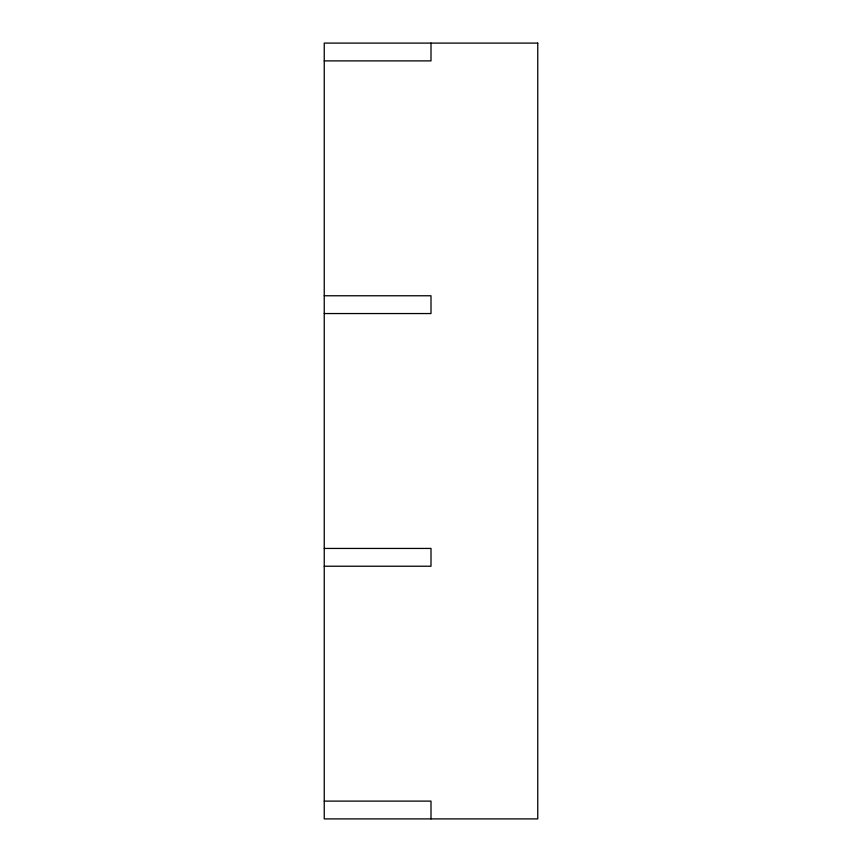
<?xml version="1.0" encoding="UTF-8"?>
<svg xmlns="http://www.w3.org/2000/svg" width="862" height="862" viewBox="0 0 862 862"><rect width="100%" height="100%" fill="white"/><g stroke="black" fill="none" stroke-linecap="round" stroke-linejoin="round"><path stroke-width="1.29" d="M324.241 60.89L431 60.89L431 43.1M324.241 295.763L431 295.763L431 313.552L324.241 313.552M324.241 548.437L431 548.437L431 566.226L324.241 566.226M324.241 801.11L431 801.11L431 818.9M537.759 43.1L324.241 43.1L324.241 818.9L537.759 818.9L537.759 43.1"/></g></svg>
